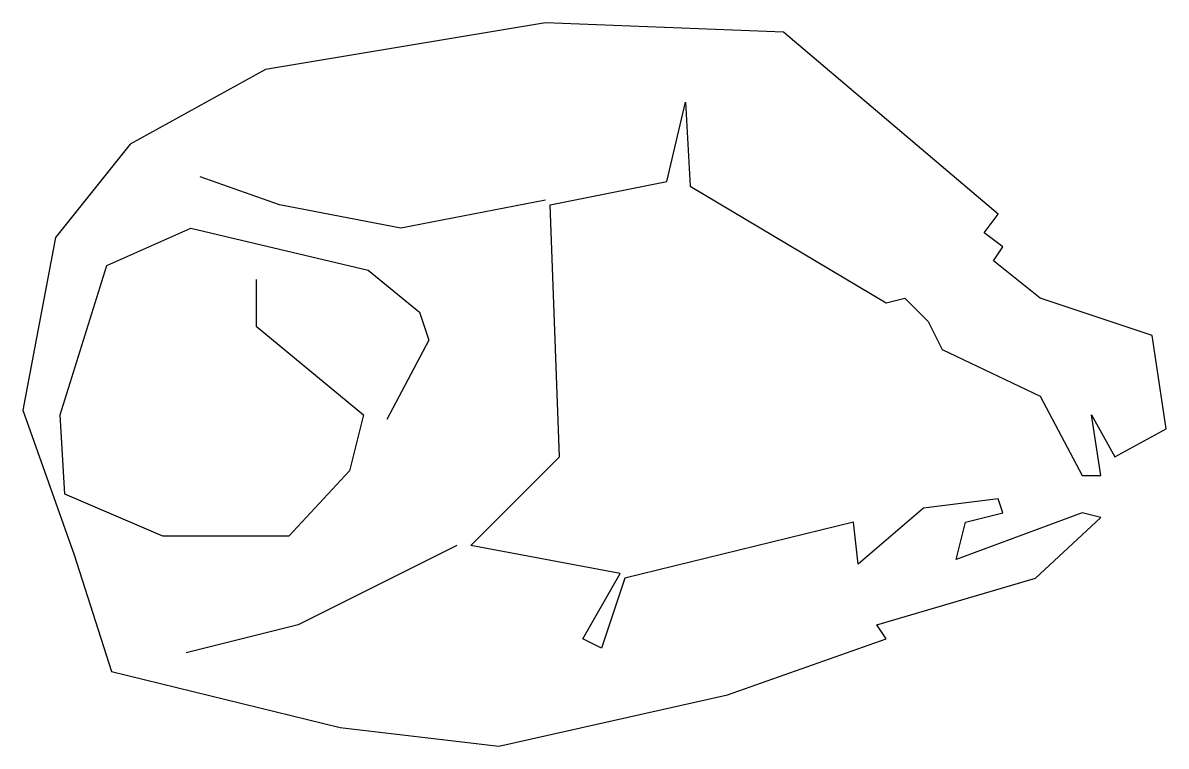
# Model space of a CAD drawing. Extents: x 132.182 to 133.006, y 58.146 to 58.667.
import ezdxf

# ---------------------------------------------------------------- set-up
doc = ezdxf.new("R2010")
doc.units = 0
doc.layers.get('0').update_dxf_attribs({"linetype": 'CONTINUOUS'})

msp = doc.modelspace()

# ---------------------------------------------------------------- linework, layer by layer
msp.add_lwpolyline([(132.5624, 58.53603), (132.64647, 58.55285), (132.65992, 58.61007), (132.66329, 58.54949), (132.80453, 58.46535), (132.81798, 58.46872), (132.8348, 58.45189), (132.84489, 58.4317), (132.91551, 58.39804), (132.94578, 58.34083), (132.95923, 58.34083), (132.9525, 58.38458), (132.96932, 58.35429), (133.00631, 58.37448), (132.99622, 58.44179), (132.91551, 58.46872), (132.88188, 58.49564), (132.88861, 58.50574), (132.87515, 58.51583), (132.88524, 58.5293), (132.73055, 58.66055), (132.55903, 58.66728), (132.35725, 58.63363), (132.25973, 58.57978), (132.20592, 58.51247), (132.18238, 58.38795), (132.21937, 58.28362), (132.24628, 58.19948), (132.41106, 58.15909), (132.5254, 58.14563), (132.69019, 58.18265), (132.80453, 58.22304), (132.79781, 58.23313), (132.91215, 58.26679), (132.95923, 58.31054), (132.94578, 58.3139), (132.85498, 58.28025), (132.8617, 58.30717), (132.88861, 58.3139), (132.88524, 58.324), (132.83144, 58.31727), (132.78435, 58.27688), (132.78099, 58.30717), (132.6162, 58.26679), (132.59939, 58.21631), (132.58594, 58.22304), (132.61284, 58.27015), (132.50523, 58.29035), (132.56912, 58.35429)], close=True)
for points in [[(132.55903, 58.53939), (132.45478, 58.5192), (132.36734, 58.53603), (132.31017, 58.55622)], [(132.35053, 58.48218), (132.35053, 58.44852), (132.42788, 58.38458), (132.41779, 58.34419), (132.37407, 58.29708), (132.28327, 58.29708), (132.21265, 58.32737), (132.20928, 58.38458), (132.24291, 58.49228), (132.30345, 58.5192), (132.43124, 58.48891), (132.46823, 58.45862), (132.47496, 58.43843), (132.44469, 58.38121)], [(132.49514, 58.29035), (132.38079, 58.23313), (132.30008, 58.21294)]]:
    msp.add_lwpolyline(points)

doc.saveas('drawing.dxf')
